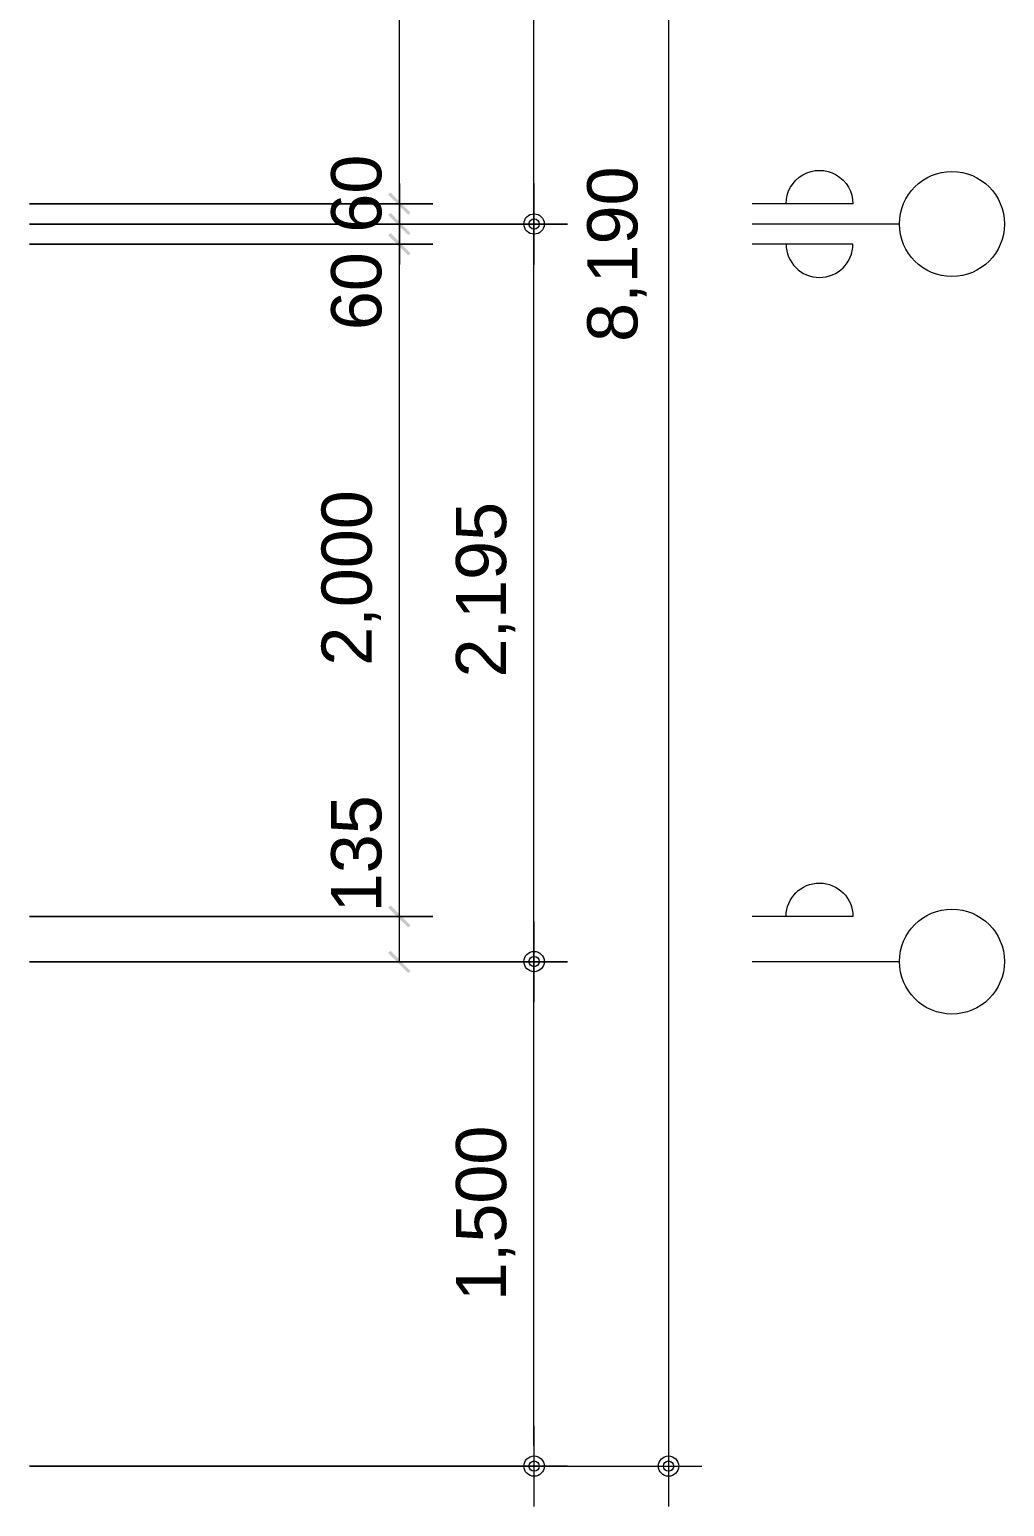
# Model space of a CAD drawing. Header units: millimetres. Extents: x 906 to 41302, y 848 to 28850.
# Drawn here: x 32529 to 35430, y 10917 to 15310 of the extents above; entities that cross this region are included whole.
import ezdxf

# ---------------------------------------------------------------- set-up
doc = ezdxf.new("R2010")
doc.units = ezdxf.units.MM
for name, color, linetype in [('PDF_0', 7, 'Continuous'), ('PDF_A-ST-AXIS-DIM', 7, 'Continuous'), ('PDF_문자', 7, 'Continuous')]:
    doc.layers.add(name, color=color, linetype=linetype)
doc.styles.add('PDF Arial', font='arial.ttf')

msp = doc.modelspace()

# ---------------------------------------------------------------- linework, layer by layer
at = {"layer": 'PDF_0', "lineweight": 13}
for points in [[(34029.7, 14611.4), (34029.7, 14851.6)], [(34029.7, 12656.6), (34029.7, 12416.4)]]:
    msp.add_lwpolyline(points, close=True, dxfattribs=at)
for points in [[(34029.7, 11157), (34029.7, 10916.7)], [(34429.7, 11157), (34429.7, 10916.7)]]:
    msp.add_lwpolyline(points, dxfattribs=at)
for centre, radius in [((34030.2, 14731.5), 30.2), ((34030.2, 14731.5), 30.2), ((34030.2, 14731.5), 15.3), ((34030.2, 14731.5), 15.3), ((34030.2, 12537.6), 30.2), ((34030.2, 12537.6), 30.2), ((34030.2, 12537.6), 15.3), ((34030.2, 12537.6), 15.3), ((34030.2, 11036.8), 30.2), ((34030.2, 11036.8), 15.3), ((34430.3, 11036.8), 30.2), ((34430.3, 11036.8), 15.3)]:
    msp.add_circle(centre, radius, dxfattribs=at)
at = {"layer": 'PDF_0', "transparency": 33554559}
for points in [[(33603.2, 14825.1), (33595.8, 14818.8), (33662.4, 14764.8)], [(33603.2, 14825.1), (33595.8, 14818.8), (33662.4, 14764.8)], [(33595.8, 14818.8), (33662.4, 14764.8), (33656.1, 14758.5)], [(33595.8, 14818.8), (33662.4, 14764.8), (33656.1, 14758.5)], [(33662.4, 14704.5), (33595.8, 14758.5), (33603.2, 14764.8)], [(33603.2, 14764.8), (33595.8, 14758.5), (33662.4, 14704.5)], [(33656.1, 14698.1), (33662.4, 14704.5), (33595.8, 14758.5)], [(33595.8, 14758.5), (33662.4, 14704.5), (33656.1, 14698.1)], [(33662.4, 14644.2), (33595.8, 14698.1), (33603.2, 14704.5)], [(33662.4, 14644.2), (33595.8, 14698.1), (33603.2, 14704.5)], [(33656.1, 14637.8), (33662.4, 14644.2), (33595.8, 14698.1)], [(33656.1, 14637.8), (33662.4, 14644.2), (33595.8, 14698.1)], [(33603.2, 12704.2), (33595.8, 12697.9), (33662.4, 12645)], [(33662.4, 12645), (33595.8, 12697.9), (33603.2, 12704.2)], [(33595.8, 12697.9), (33662.4, 12645), (33656.1, 12638.6)], [(33656.1, 12638.6), (33662.4, 12645), (33595.8, 12697.9)], [(33603.2, 12569.8), (33595.8, 12563.5), (33662.4, 12509.5)], [(33595.8, 12563.5), (33662.4, 12509.5), (33656.1, 12503.2)]]:
    msp.add_solid(points, dxfattribs=at)
at = {"layer": 'PDF_A-ST-AXIS-DIM', "lineweight": 13}
for points in [[(34429.7, 19166.4), (34429.7, 11096.6)], [(33629.6, 14851.6), (33629.6, 14791.3), (33629.6, 17256.1), (33629.6, 17411.7)], [(34029.7, 14791.3), (34029.7, 17351.4)], [(33629.6, 12537), (33629.6, 12671.4), (33629.6, 14671.7), (33629.6, 14731), (33629.6, 14791.3), (33629.6, 14731), (33629.6, 14671.7), (33629.6, 14611.4)], [(35116.6, 14731), (34679.5, 14731)], [(34029.7, 12596.3), (34029.7, 14671.7)], [(32529, 12537), (33729.1, 12537)], [(35116.6, 12537), (34679.5, 12537)], [(34029.7, 11096.6), (34029.7, 12476.7)], [(34129.2, 11036.3), (32529, 11036.3), (34529.2, 11036.3)]]:
    msp.add_lwpolyline(points, dxfattribs=at)
for points in [[(34780, 14791.8, -1), (34979, 14791.3), (34679.5, 14791.3)], [(34780, 14672.2, 1), (34979, 14671.7), (34679.5, 14671.7)], [(34780, 12672, -1), (34979, 12671.4), (34679.5, 12671.4)]]:
    msp.add_lwpolyline(points, format="xyb", dxfattribs=at)
for points in [[(33729.1, 14791.3), (32529, 14791.3)], [(34129.2, 14731), (32529, 14731)], [(33729.1, 14731), (32529, 14731)], [(33729.1, 14671.7), (32529, 14671.7)], [(33729.1, 12671.4), (32529, 12671.4)], [(34129.2, 12537), (32529, 12537)]]:
    msp.add_lwpolyline(points, close=True, dxfattribs=at)
for centre in [(35273.7, 14731.5), (35273.7, 12537.6)]:
    msp.add_circle(centre, 156.1, dxfattribs=at)

# ---------------------------------------------------------------- texts
at = {"layer": 'PDF_문자', "char_height": 149.38, "attachment_point": 7, "rotation": 90, "style": 'PDF Arial'}
for s, insert in [('60 60', (33577.9, 14415.6)), ('8,190', (34365.5, 14380.6)), ('2,000', (33574.9, 13417.6)), ('2,195', (33974.9, 13382.6)), ('135', (33577.9, 12684.1)), ('1,500', (33974.9, 11527.4))]:
    msp.add_mtext(s, dxfattribs=dict(at, insert=insert))

doc.saveas('drawing.dxf')
